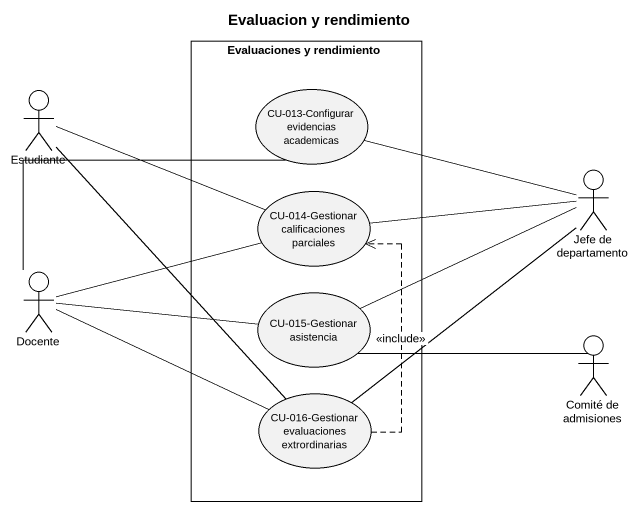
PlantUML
@startuml
title Evaluacion y rendimiento
rectangle "Evaluaciones y rendimiento" as Evaluaciones_y_rendimiento {
  usecase "CU-013-Configurar evidencias academicas" as CU_013_Configurar
  usecase "CU-014-Gestionar calificaciones parciales" as CU_014_Gestionar
  usecase "CU-015-Gestionar asistencia" as CU_015_Gestionar_asistencia
  usecase "CU-016-Gestionar evaluaciones extrordinarias" as CU_016_Gestionar
}
actor Estudiante
actor "Jefe de departamento" as Jefe_de_departamento
actor Docente
actor "Comité de admisiones" as Comité_de_admisiones
Estudiante -right- CU_014_Gestionar
Estudiante -- CU_016_Gestionar
Jefe_de_departamento -left- CU_013_Configurar
Jefe_de_departamento -left- CU_014_Gestionar
Jefe_de_departamento -left- CU_015_Gestionar_asistencia
Jefe_de_departamento -- CU_016_Gestionar
Docente -up- CU_013_Configurar
Docente -right- CU_014_Gestionar
Docente -right- CU_015_Gestionar_asistencia
Docente -right- CU_016_Gestionar
Comité_de_admisiones -left- CU_015_Gestionar_asistencia
CU_016_Gestionar .up.> CU_014_Gestionar : <<include>>
@enduml
